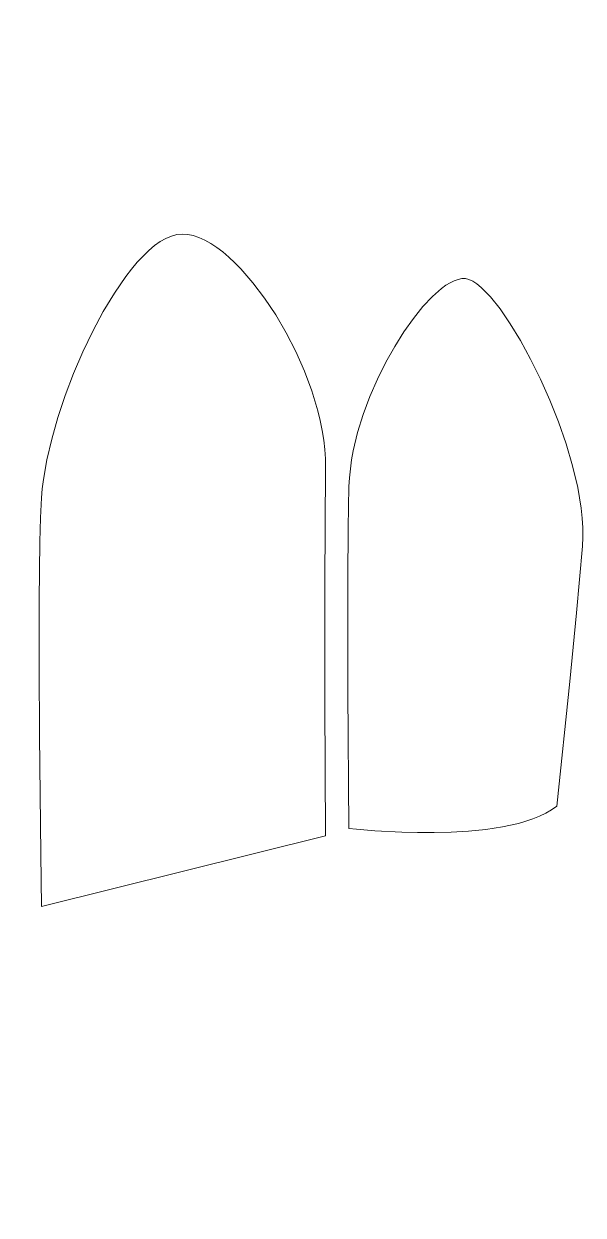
# Model space of a CAD drawing. Header units: millimetres. Extents: x -207 to 189, y -279 to 292.
# Drawn here: x -103.63 to -96.89, y 163.24 to 177.6 of the extents above; entities that cross this region are included whole.
import ezdxf

# ---------------------------------------------------------------- set-up
doc = ezdxf.new("R2010")
doc.units = ezdxf.units.MM
doc.header["$MEASUREMENT"] = 0
doc.layers.add('layer 1', color=7, linetype='Continuous')

msp = doc.modelspace()

# ---------------------------------------------------------------- linework, layer by layer
at = {"layer": 'layer 1', "lineweight": 9}
msp.add_open_spline([(-12.1732, -71.8089), (-12.1732, -71.8089), (-194.0377, -71.8089), (-194.0377, -71.8089), (-194.0377, -71.8089), (-194.0377, -71.8089), (-194.0377, -62.8057), (-194.0377, -62.8057), (-194.0377, -62.8057), (-194.0377, -62.8057), (-188.0357, -62.8057), (-188.0357, -62.8057), (-188.0357, -62.8057), (-188.0357, -62.8057), (-188.0357, -8.7866), (-188.0357, -8.7866), (-188.0357, -8.7866), (-188.0357, -8.7866), (-182.0335, -8.7866), (-182.0335, -8.7866), (-182.0335, -8.7866), (-182.0335, -8.7866), (-182.0335, 57.2368), (-182.0335, 57.2368), (-182.0335, 57.2368), (-182.0335, 57.2368), (-176.0313, 57.2368), (-176.0313, 57.2368), (-176.0313, 57.2368), (-176.0313, 57.2368), (-176.0313, 270.3124), (-176.0313, 270.3124), (-176.0313, 270.3124), (-175.5205, 274.5082), (-172.6642, 278.0508), (-168.6738, 279.445), (-168.6738, 279.445), (-125.8103, 291.5669), (-80.402, 291.5625), (-37.5372, 279.445), (-37.5372, 279.445), (-33.5462, 278.0527), (-30.6926, 274.508), (-30.1796, 270.3124), (-30.1796, 270.3124), (-30.1796, 270.3124), (-30.1796, 57.2368), (-30.1796, 57.2368), (-30.1796, 57.2368), (-30.1796, 57.2368), (-24.1774, 57.2368), (-24.1774, 57.2368), (-24.1774, 57.2368), (-24.1774, 57.2368), (-24.1774, -8.7866), (-24.1774, -8.7866), (-24.1774, -8.7866), (-24.1774, -8.7866), (-18.1754, -8.7866), (-18.1754, -8.7866), (-18.1754, -8.7866), (-18.1754, -8.7866), (-18.1754, -62.8057), (-18.1754, -62.8057), (-18.1754, -62.8057), (-18.1754, -62.8057), (-12.1732, -62.8057), (-12.1732, -62.8057), (-12.1732, -62.8057), (-12.1732, -62.8057), (-12.1732, -71.8089), (-12.1732, -71.8089)], degree=3, knots=[0, 0, 0, 0, 0.0526316, 0.0526316, 0.0526316, 0.0526316, 0.1052632, 0.1052632, 0.1052632, 0.1052632, 0.1578947, 0.1578947, 0.1578947, 0.1578947, 0.2105263, 0.2105263, 0.2105263, 0.2105263, 0.2631579, 0.2631579, 0.2631579, 0.2631579, 0.3157895, 0.3157895, 0.3157895, 0.3157895, 0.3684211, 0.3684211, 0.3684211, 0.3684211, 0.4210526, 0.4210526, 0.4210526, 0.4210526, 0.4736842, 0.4736842, 0.4736842, 0.4736842, 0.5263158, 0.5263158, 0.5263158, 0.5263158, 0.5789474, 0.5789474, 0.5789474, 0.5789474, 0.6315789, 0.6315789, 0.6315789, 0.6315789, 0.6842105, 0.6842105, 0.6842105, 0.6842105, 0.7368421, 0.7368421, 0.7368421, 0.7368421, 0.7894737, 0.7894737, 0.7894737, 0.7894737, 0.8421053, 0.8421053, 0.8421053, 0.8421053, 0.8947368, 0.8947368, 0.8947368, 0.8947368, 1, 1, 1, 1], dxfattribs=at)
at = {"layer": 'layer 1', "color": 5, "lineweight": 9}
for points, knots in [([(-99.9934, 172.2454), (-99.9934, 172.2454), (-99.9952, 172.3559), (-99.9952, 172.3559), (-99.9952, 172.3559), (-99.9952, 172.3559), (-100.0026, 172.4688), (-100.0026, 172.4688), (-100.0026, 172.4688), (-100.0026, 172.4688), (-100.016, 172.5839), (-100.016, 172.5839), (-100.016, 172.5839), (-100.016, 172.5839), (-100.0349, 172.7007), (-100.0349, 172.7007), (-100.0349, 172.7007), (-100.0349, 172.7007), (-100.0592, 172.8188), (-100.0592, 172.8188), (-100.0592, 172.8188), (-100.0592, 172.8188), (-100.0882, 172.9378), (-100.0882, 172.9378), (-100.0882, 172.9378), (-100.0882, 172.9378), (-100.1223, 173.0575), (-100.1223, 173.0575), (-100.1223, 173.0575), (-100.1223, 173.0575), (-100.1605, 173.1771), (-100.1605, 173.1771), (-100.1605, 173.1771), (-100.1605, 173.1771), (-100.2493, 173.4154), (-100.2493, 173.4154), (-100.2493, 173.4154), (-100.2493, 173.4154), (-100.3529, 173.6495), (-100.3529, 173.6495), (-100.3529, 173.6495), (-100.3529, 173.6495), (-100.4689, 173.8764), (-100.4689, 173.8764), (-100.4689, 173.8764), (-100.4689, 173.8764), (-100.5952, 174.0925), (-100.5952, 174.0925), (-100.5952, 174.0925), (-100.5952, 174.0925), (-100.7296, 174.2951), (-100.7296, 174.2951), (-100.7296, 174.2951), (-100.7296, 174.2951), (-100.8703, 174.481), (-100.8703, 174.481), (-100.8703, 174.481), (-100.8703, 174.481), (-101.0145, 174.6469), (-101.0145, 174.6469), (-101.0145, 174.6469), (-101.0145, 174.6469), (-101.0875, 174.7215), (-101.0875, 174.7215), (-101.0875, 174.7215), (-101.0875, 174.7215), (-101.1609, 174.7897), (-101.1609, 174.7897), (-101.1609, 174.7897), (-101.1609, 174.7897), (-101.2339, 174.8514), (-101.2339, 174.8514), (-101.2339, 174.8514), (-101.2339, 174.8514), (-101.3067, 174.9063), (-101.3067, 174.9063), (-101.3067, 174.9063), (-101.3067, 174.9063), (-101.3788, 174.9539), (-101.3788, 174.9539), (-101.3788, 174.9539), (-101.3788, 174.9539), (-101.4501, 174.9934), (-101.4501, 174.9934), (-101.4501, 174.9934), (-101.4501, 174.9934), (-101.5202, 175.0251), (-101.5202, 175.0251), (-101.5202, 175.0251), (-101.5202, 175.0251), (-101.5888, 175.0481), (-101.5888, 175.0481), (-101.5888, 175.0481), (-101.5888, 175.0481), (-101.6557, 175.0622), (-101.6557, 175.0622), (-101.6557, 175.0622), (-101.6557, 175.0622), (-101.7207, 175.067), (-101.7207, 175.067), (-101.7207, 175.067), (-101.7207, 175.067), (-101.7855, 175.0611), (-101.7855, 175.0611), (-101.7855, 175.0611), (-101.7855, 175.0611), (-101.8514, 175.0437), (-101.8514, 175.0437), (-101.8514, 175.0437), (-101.8514, 175.0437), (-101.9187, 175.0152), (-101.9187, 175.0152), (-101.9187, 175.0152), (-101.9187, 175.0152), (-101.9867, 174.9762), (-101.9867, 174.9762), (-101.9867, 174.9762), (-101.9867, 174.9762), (-102.0555, 174.9275), (-102.0555, 174.9275), (-102.0555, 174.9275), (-102.0555, 174.9275), (-102.1249, 174.8696), (-102.1249, 174.8696), (-102.1249, 174.8696), (-102.1249, 174.8696), (-102.1945, 174.8027), (-102.1945, 174.8027), (-102.1945, 174.8027), (-102.1945, 174.8027), (-102.2642, 174.7276), (-102.2642, 174.7276), (-102.2642, 174.7276), (-102.2642, 174.7276), (-102.3338, 174.6448), (-102.3338, 174.6448), (-102.3338, 174.6448), (-102.3338, 174.6448), (-102.4031, 174.555), (-102.4031, 174.555), (-102.4031, 174.555), (-102.4031, 174.555), (-102.5398, 174.3561), (-102.5398, 174.3561), (-102.5398, 174.3561), (-102.5398, 174.3561), (-102.6728, 174.1353), (-102.6728, 174.1353), (-102.6728, 174.1353), (-102.6728, 174.1353), (-102.8001, 173.8968), (-102.8001, 173.8968), (-102.8001, 173.8968), (-102.8001, 173.8968), (-102.9203, 173.6455), (-102.9203, 173.6455), (-102.9203, 173.6455), (-102.9203, 173.6455), (-103.0317, 173.3852), (-103.0317, 173.3852), (-103.0317, 173.3852), (-103.0317, 173.3852), (-103.1324, 173.1207), (-103.1324, 173.1207), (-103.1324, 173.1207), (-103.1324, 173.1207), (-103.2209, 172.8562), (-103.2209, 172.8562), (-103.2209, 172.8562), (-103.2209, 172.8562), (-103.2954, 172.5963), (-103.2954, 172.5963), (-103.2954, 172.5963), (-103.2954, 172.5963), (-103.3543, 172.3452), (-103.3543, 172.3452), (-103.3543, 172.3452), (-103.3543, 172.3452), (-103.3958, 172.1073), (-103.3958, 172.1073), (-103.3958, 172.1073), (-103.3958, 172.1073), (-103.4095, 171.9947), (-103.4095, 171.9947), (-103.4095, 171.9947), (-103.4095, 171.9947), (-103.4183, 171.8871), (-103.4183, 171.8871), (-103.4183, 171.8871), (-103.4183, 171.8871), (-103.4296, 171.6476), (-103.4296, 171.6476), (-103.4296, 171.6476), (-103.4296, 171.6476), (-103.4378, 171.3558), (-103.4378, 171.3558), (-103.4378, 171.3558), (-103.4378, 171.3558), (-103.447, 170.6516), (-103.447, 170.6516), (-103.447, 170.6516), (-103.447, 170.6516), (-103.4481, 169.8487), (-103.4481, 169.8487), (-103.4481, 169.8487), (-103.4481, 169.8487), (-103.4437, 169.0216), (-103.4437, 169.0216), (-103.4437, 169.0216), (-103.4437, 169.0216), (-103.4279, 167.5927), (-103.4279, 167.5927), (-103.4279, 167.5927), (-103.4279, 167.5927), (-103.4183, 166.9593), (-103.4183, 166.9593), (-103.4183, 166.9593), (-103.4183, 166.9593), (-99.9934, 167.8104), (-99.9934, 167.8104), (-99.9934, 167.8104), (-99.9934, 167.8104), (-100.0017, 169.4229), (-100.0017, 169.4229), (-100.0017, 169.4229), (-100.0017, 169.4229), (-100.0026, 170.8593), (-100.0026, 170.8593), (-100.0026, 170.8593), (-100.0026, 170.8593), (-99.9934, 172.2454), (-99.9934, 172.2454)], [0, 0, 0, 0, 0.0169492, 0.0169492, 0.0169492, 0.0169492, 0.0338983, 0.0338983, 0.0338983, 0.0338983, 0.0508475, 0.0508475, 0.0508475, 0.0508475, 0.0677966, 0.0677966, 0.0677966, 0.0677966, 0.0847458, 0.0847458, 0.0847458, 0.0847458, 0.1016949, 0.1016949, 0.1016949, 0.1016949, 0.1186441, 0.1186441, 0.1186441, 0.1186441, 0.1355932, 0.1355932, 0.1355932, 0.1355932, 0.1525424, 0.1525424, 0.1525424, 0.1525424, 0.1694915, 0.1694915, 0.1694915, 0.1694915, 0.1864407, 0.1864407, 0.1864407, 0.1864407, 0.2033898, 0.2033898, 0.2033898, 0.2033898, 0.220339, 0.220339, 0.220339, 0.220339, 0.2372881, 0.2372881, 0.2372881, 0.2372881, 0.2542373, 0.2542373, 0.2542373, 0.2542373, 0.2711864, 0.2711864, 0.2711864, 0.2711864, 0.2881356, 0.2881356, 0.2881356, 0.2881356, 0.3050847, 0.3050847, 0.3050847, 0.3050847, 0.3220339, 0.3220339, 0.3220339, 0.3220339, 0.3389831, 0.3389831, 0.3389831, 0.3389831, 0.3559322, 0.3559322, 0.3559322, 0.3559322, 0.3728814, 0.3728814, 0.3728814, 0.3728814, 0.3898305, 0.3898305, 0.3898305, 0.3898305, 0.4067797, 0.4067797, 0.4067797, 0.4067797, 0.4237288, 0.4237288, 0.4237288, 0.4237288, 0.440678, 0.440678, 0.440678, 0.440678, 0.4576271, 0.4576271, 0.4576271, 0.4576271, 0.4745763, 0.4745763, 0.4745763, 0.4745763, 0.4915254, 0.4915254, 0.4915254, 0.4915254, 0.5084746, 0.5084746, 0.5084746, 0.5084746, 0.5254237, 0.5254237, 0.5254237, 0.5254237, 0.5423729, 0.5423729, 0.5423729, 0.5423729, 0.559322, 0.559322, 0.559322, 0.559322, 0.5762712, 0.5762712, 0.5762712, 0.5762712, 0.5932203, 0.5932203, 0.5932203, 0.5932203, 0.6101695, 0.6101695, 0.6101695, 0.6101695, 0.6271186, 0.6271186, 0.6271186, 0.6271186, 0.6440678, 0.6440678, 0.6440678, 0.6440678, 0.6610169, 0.6610169, 0.6610169, 0.6610169, 0.6779661, 0.6779661, 0.6779661, 0.6779661, 0.6949153, 0.6949153, 0.6949153, 0.6949153, 0.7118644, 0.7118644, 0.7118644, 0.7118644, 0.7288136, 0.7288136, 0.7288136, 0.7288136, 0.7457627, 0.7457627, 0.7457627, 0.7457627, 0.7627119, 0.7627119, 0.7627119, 0.7627119, 0.779661, 0.779661, 0.779661, 0.779661, 0.7966102, 0.7966102, 0.7966102, 0.7966102, 0.8135593, 0.8135593, 0.8135593, 0.8135593, 0.8305085, 0.8305085, 0.8305085, 0.8305085, 0.8474576, 0.8474576, 0.8474576, 0.8474576, 0.8644068, 0.8644068, 0.8644068, 0.8644068, 0.8813559, 0.8813559, 0.8813559, 0.8813559, 0.8983051, 0.8983051, 0.8983051, 0.8983051, 0.9152542, 0.9152542, 0.9152542, 0.9152542, 0.9322034, 0.9322034, 0.9322034, 0.9322034, 0.9491525, 0.9491525, 0.9491525, 0.9491525, 0.9661017, 0.9661017, 0.9661017, 0.9661017, 1, 1, 1, 1]), ([(-98.3084, 174.5298), (-98.3084, 174.5298), (-98.3507, 174.5298), (-98.3507, 174.5298), (-98.3507, 174.5298), (-98.3507, 174.5298), (-98.3956, 174.5214), (-98.3956, 174.5214), (-98.3956, 174.5214), (-98.3956, 174.5214), (-98.443, 174.5049), (-98.443, 174.5049), (-98.443, 174.5049), (-98.443, 174.5049), (-98.4925, 174.4809), (-98.4925, 174.4809), (-98.4925, 174.4809), (-98.4925, 174.4809), (-98.5437, 174.4495), (-98.5437, 174.4495), (-98.5437, 174.4495), (-98.5437, 174.4495), (-98.5968, 174.4109), (-98.5968, 174.4109), (-98.5968, 174.4109), (-98.5968, 174.4109), (-98.7067, 174.3144), (-98.7067, 174.3144), (-98.7067, 174.3144), (-98.7067, 174.3144), (-98.8202, 174.1936), (-98.8202, 174.1936), (-98.8202, 174.1936), (-98.8202, 174.1936), (-98.9353, 174.0512), (-98.9353, 174.0512), (-98.9353, 174.0512), (-98.9353, 174.0512), (-99.0496, 173.8899), (-99.0496, 173.8899), (-99.0496, 173.8899), (-99.0496, 173.8899), (-99.1612, 173.7126), (-99.1612, 173.7126), (-99.1612, 173.7126), (-99.1612, 173.7126), (-99.268, 173.5215), (-99.268, 173.5215), (-99.268, 173.5215), (-99.268, 173.5215), (-99.3683, 173.3193), (-99.3683, 173.3193), (-99.3683, 173.3193), (-99.3683, 173.3193), (-99.4597, 173.1089), (-99.4597, 173.1089), (-99.4597, 173.1089), (-99.4597, 173.1089), (-99.5401, 172.8925), (-99.5401, 172.8925), (-99.5401, 172.8925), (-99.5401, 172.8925), (-99.6076, 172.6731), (-99.6076, 172.6731), (-99.6076, 172.6731), (-99.6076, 172.6731), (-99.6601, 172.4532), (-99.6601, 172.4532), (-99.6601, 172.4532), (-99.6601, 172.4532), (-99.6802, 172.3439), (-99.6802, 172.3439), (-99.6802, 172.3439), (-99.6802, 172.3439), (-99.6957, 172.2353), (-99.6957, 172.2353), (-99.6957, 172.2353), (-99.6957, 172.2353), (-99.7064, 172.1281), (-99.7064, 172.1281), (-99.7064, 172.1281), (-99.7064, 172.1281), (-99.7121, 172.0224), (-99.7121, 172.0224), (-99.7121, 172.0224), (-99.7121, 172.0224), (-99.7217, 171.525), (-99.7217, 171.525), (-99.7217, 171.525), (-99.7217, 171.525), (-99.7263, 170.9109), (-99.7263, 170.9109), (-99.7263, 170.9109), (-99.7263, 170.9109), (-99.7247, 169.5559), (-99.7247, 169.5559), (-99.7247, 169.5559), (-99.7247, 169.5559), (-99.7121, 167.8998), (-99.7121, 167.8998), (-99.7121, 167.8998), (-99.7121, 167.8998), (-99.6231, 167.892), (-99.6231, 167.892), (-99.6231, 167.892), (-99.6231, 167.892), (-99.3985, 167.8736), (-99.3985, 167.8736), (-99.3985, 167.8736), (-99.3985, 167.8736), (-99.0744, 167.856), (-99.0744, 167.856), (-99.0744, 167.856), (-99.0744, 167.856), (-98.8862, 167.8511), (-98.8862, 167.8511), (-98.8862, 167.8511), (-98.8862, 167.8511), (-98.6862, 167.8505), (-98.6862, 167.8505), (-98.6862, 167.8505), (-98.6862, 167.8505), (-98.4793, 167.8555), (-98.4793, 167.8555), (-98.4793, 167.8555), (-98.4793, 167.8555), (-98.2698, 167.8677), (-98.2698, 167.8677), (-98.2698, 167.8677), (-98.2698, 167.8677), (-98.0623, 167.8883), (-98.0623, 167.8883), (-98.0623, 167.8883), (-98.0623, 167.8883), (-97.861, 167.9191), (-97.861, 167.9191), (-97.861, 167.9191), (-97.861, 167.9191), (-97.6707, 167.9609), (-97.6707, 167.9609), (-97.6707, 167.9609), (-97.6707, 167.9609), (-97.5809, 167.9867), (-97.5809, 167.9867), (-97.5809, 167.9867), (-97.5809, 167.9867), (-97.4954, 168.0156), (-97.4954, 168.0156), (-97.4954, 168.0156), (-97.4954, 168.0156), (-97.415, 168.0481), (-97.415, 168.0481), (-97.415, 168.0481), (-97.415, 168.0481), (-97.3401, 168.0844), (-97.3401, 168.0844), (-97.3401, 168.0844), (-97.3401, 168.0844), (-97.2711, 168.1245), (-97.2711, 168.1245), (-97.2711, 168.1245), (-97.2711, 168.1245), (-97.2088, 168.1687), (-97.2088, 168.1687), (-97.2088, 168.1687), (-97.2088, 168.1687), (-97.0517, 169.6708), (-97.0517, 169.6708), (-97.0517, 169.6708), (-97.0517, 169.6708), (-96.9699, 170.5014), (-96.9699, 170.5014), (-96.9699, 170.5014), (-96.9699, 170.5014), (-96.8975, 171.3054), (-96.8975, 171.3054), (-96.8975, 171.3054), (-96.8975, 171.3054), (-96.8921, 171.4126), (-96.8921, 171.4126), (-96.8921, 171.4126), (-96.8921, 171.4126), (-96.8931, 171.5248), (-96.8931, 171.5248), (-96.8931, 171.5248), (-96.8931, 171.5248), (-96.9003, 171.6415), (-96.9003, 171.6415), (-96.9003, 171.6415), (-96.9003, 171.6415), (-96.9133, 171.7623), (-96.9133, 171.7623), (-96.9133, 171.7623), (-96.9133, 171.7623), (-96.9317, 171.8863), (-96.9317, 171.8863), (-96.9317, 171.8863), (-96.9317, 171.8863), (-96.9554, 172.0132), (-96.9554, 172.0132), (-96.9554, 172.0132), (-96.9554, 172.0132), (-97.0169, 172.2733), (-97.0169, 172.2733), (-97.0169, 172.2733), (-97.0169, 172.2733), (-97.0953, 172.5384), (-97.0953, 172.5384), (-97.0953, 172.5384), (-97.0953, 172.5384), (-97.1876, 172.8039), (-97.1876, 172.8039), (-97.1876, 172.8039), (-97.1876, 172.8039), (-97.2915, 173.0655), (-97.2915, 173.0655), (-97.2915, 173.0655), (-97.2915, 173.0655), (-97.4041, 173.3191), (-97.4041, 173.3191), (-97.4041, 173.3191), (-97.4041, 173.3191), (-97.523, 173.5601), (-97.523, 173.5601), (-97.523, 173.5601), (-97.523, 173.5601), (-97.6455, 173.7841), (-97.6455, 173.7841), (-97.6455, 173.7841), (-97.6455, 173.7841), (-97.7689, 173.9868), (-97.7689, 173.9868), (-97.7689, 173.9868), (-97.7689, 173.9868), (-97.8907, 174.164), (-97.8907, 174.164), (-97.8907, 174.164), (-97.8907, 174.164), (-98.0082, 174.3113), (-98.0082, 174.3113), (-98.0082, 174.3113), (-98.0082, 174.3113), (-98.0646, 174.3723), (-98.0646, 174.3723), (-98.0646, 174.3723), (-98.0646, 174.3723), (-98.1187, 174.4243), (-98.1187, 174.4243), (-98.1187, 174.4243), (-98.1187, 174.4243), (-98.1706, 174.4665), (-98.1706, 174.4665), (-98.1706, 174.4665), (-98.1706, 174.4665), (-98.2196, 174.4986), (-98.2196, 174.4986), (-98.2196, 174.4986), (-98.2196, 174.4986), (-98.2658, 174.5198), (-98.2658, 174.5198), (-98.2658, 174.5198), (-98.2658, 174.5198), (-98.3084, 174.5298), (-98.3084, 174.5298)], [0, 0, 0, 0, 0.0149254, 0.0149254, 0.0149254, 0.0149254, 0.0298507, 0.0298507, 0.0298507, 0.0298507, 0.0447761, 0.0447761, 0.0447761, 0.0447761, 0.0597015, 0.0597015, 0.0597015, 0.0597015, 0.0746269, 0.0746269, 0.0746269, 0.0746269, 0.0895522, 0.0895522, 0.0895522, 0.0895522, 0.1044776, 0.1044776, 0.1044776, 0.1044776, 0.119403, 0.119403, 0.119403, 0.119403, 0.1343284, 0.1343284, 0.1343284, 0.1343284, 0.1492537, 0.1492537, 0.1492537, 0.1492537, 0.1641791, 0.1641791, 0.1641791, 0.1641791, 0.1791045, 0.1791045, 0.1791045, 0.1791045, 0.1940299, 0.1940299, 0.1940299, 0.1940299, 0.2089552, 0.2089552, 0.2089552, 0.2089552, 0.2238806, 0.2238806, 0.2238806, 0.2238806, 0.238806, 0.238806, 0.238806, 0.238806, 0.2537313, 0.2537313, 0.2537313, 0.2537313, 0.2686567, 0.2686567, 0.2686567, 0.2686567, 0.2835821, 0.2835821, 0.2835821, 0.2835821, 0.2985075, 0.2985075, 0.2985075, 0.2985075, 0.3134328, 0.3134328, 0.3134328, 0.3134328, 0.3283582, 0.3283582, 0.3283582, 0.3283582, 0.3432836, 0.3432836, 0.3432836, 0.3432836, 0.358209, 0.358209, 0.358209, 0.358209, 0.3731343, 0.3731343, 0.3731343, 0.3731343, 0.3880597, 0.3880597, 0.3880597, 0.3880597, 0.4029851, 0.4029851, 0.4029851, 0.4029851, 0.4179104, 0.4179104, 0.4179104, 0.4179104, 0.4328358, 0.4328358, 0.4328358, 0.4328358, 0.4477612, 0.4477612, 0.4477612, 0.4477612, 0.4626866, 0.4626866, 0.4626866, 0.4626866, 0.4776119, 0.4776119, 0.4776119, 0.4776119, 0.4925373, 0.4925373, 0.4925373, 0.4925373, 0.5074627, 0.5074627, 0.5074627, 0.5074627, 0.5223881, 0.5223881, 0.5223881, 0.5223881, 0.5373134, 0.5373134, 0.5373134, 0.5373134, 0.5522388, 0.5522388, 0.5522388, 0.5522388, 0.5671642, 0.5671642, 0.5671642, 0.5671642, 0.5820896, 0.5820896, 0.5820896, 0.5820896, 0.5970149, 0.5970149, 0.5970149, 0.5970149, 0.6119403, 0.6119403, 0.6119403, 0.6119403, 0.6268657, 0.6268657, 0.6268657, 0.6268657, 0.641791, 0.641791, 0.641791, 0.641791, 0.6567164, 0.6567164, 0.6567164, 0.6567164, 0.6716418, 0.6716418, 0.6716418, 0.6716418, 0.6865672, 0.6865672, 0.6865672, 0.6865672, 0.7014925, 0.7014925, 0.7014925, 0.7014925, 0.7164179, 0.7164179, 0.7164179, 0.7164179, 0.7313433, 0.7313433, 0.7313433, 0.7313433, 0.7462687, 0.7462687, 0.7462687, 0.7462687, 0.761194, 0.761194, 0.761194, 0.761194, 0.7761194, 0.7761194, 0.7761194, 0.7761194, 0.7910448, 0.7910448, 0.7910448, 0.7910448, 0.8059701, 0.8059701, 0.8059701, 0.8059701, 0.8208955, 0.8208955, 0.8208955, 0.8208955, 0.8358209, 0.8358209, 0.8358209, 0.8358209, 0.8507463, 0.8507463, 0.8507463, 0.8507463, 0.8656716, 0.8656716, 0.8656716, 0.8656716, 0.880597, 0.880597, 0.880597, 0.880597, 0.8955224, 0.8955224, 0.8955224, 0.8955224, 0.9104478, 0.9104478, 0.9104478, 0.9104478, 0.9253731, 0.9253731, 0.9253731, 0.9253731, 0.9402985, 0.9402985, 0.9402985, 0.9402985, 0.9552239, 0.9552239, 0.9552239, 0.9552239, 0.9701493, 0.9701493, 0.9701493, 0.9701493, 1, 1, 1, 1])]:
    msp.add_open_spline(points, degree=3, knots=knots, dxfattribs=at)

doc.saveas('drawing.dxf')
